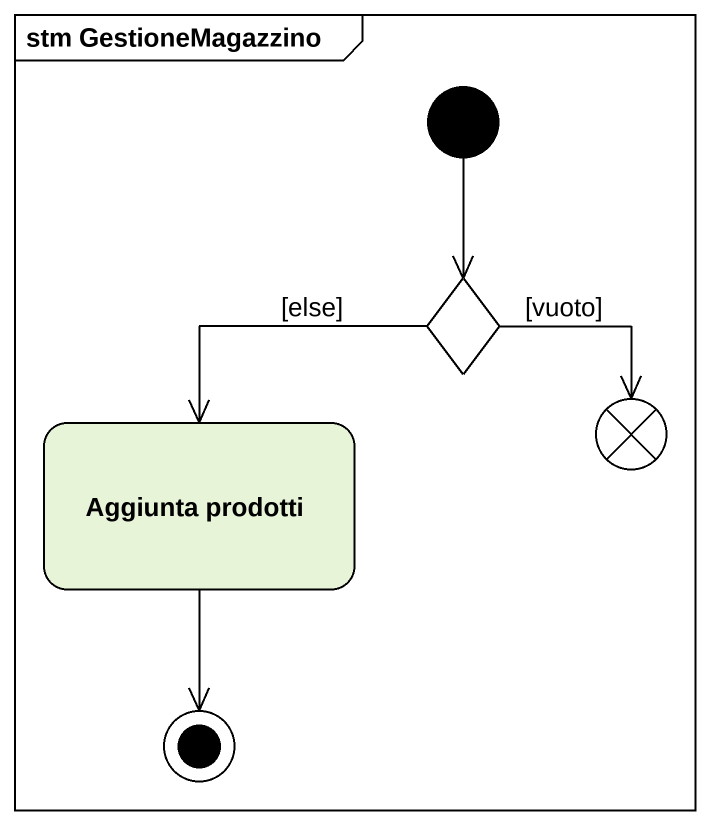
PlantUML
@startuml
mainframe stm GestioneMagazzino
hide empty description
state choice1 <<choice>>
state "Aggiunta prodotti" as Aggiunta_prodotti
state exit1 <<choice>>
[*] --> choice1
choice1 --> Aggiunta_prodotti : [else]
choice1 --> exit1 : [vuoto]
Aggiunta_prodotti --> [*]
@enduml
